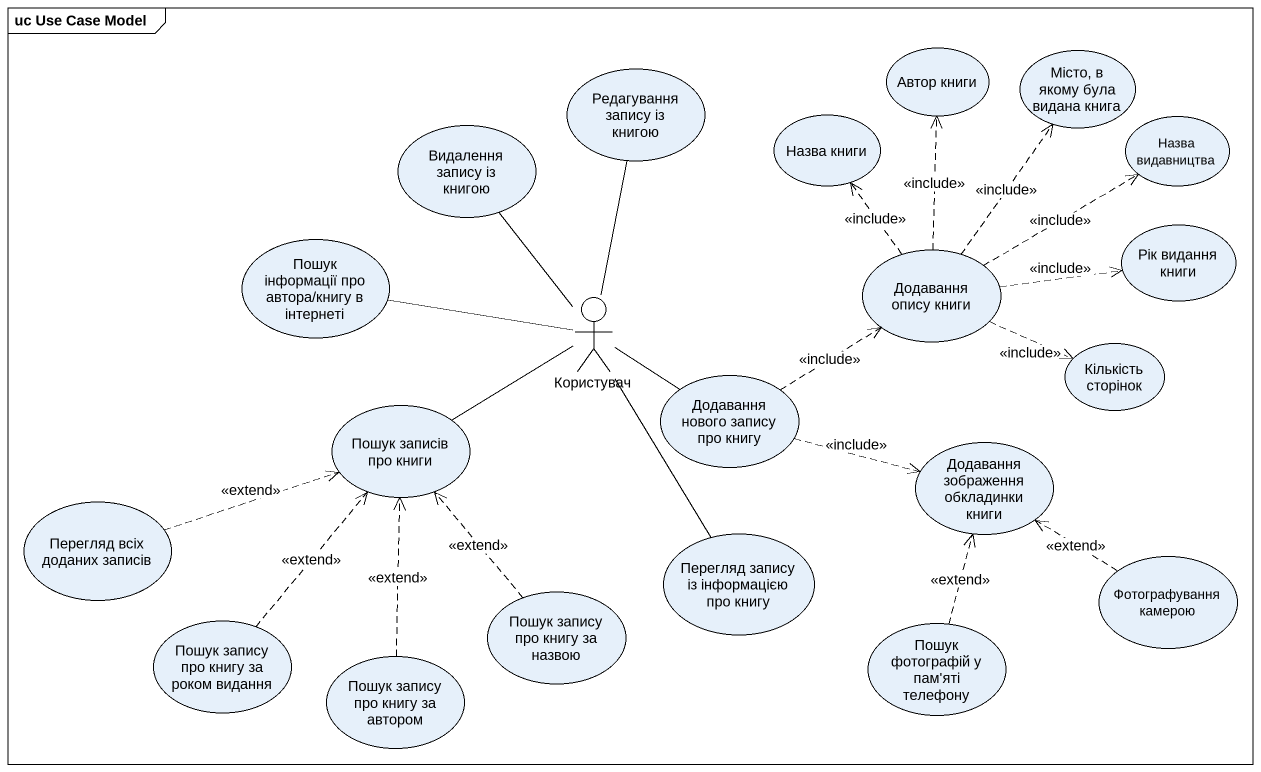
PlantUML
@startuml
mainframe uc Use Case Model
usecase "Автор книги" as Автор_книги
usecase "Місто, в якому була видана книга" as Місто_в_якому_була_видана
usecase "Редагування запису із книгою" as Редагування_запису_із_книгою
usecase "Назва книги" as Назва_книги
usecase "Назва видавництва" as Назва_видавництва
usecase "Видалення запису із книгою" as Видалення_запису_із_книгою
usecase "Пошук інформації про автора/книгу в інтернеті" as Пошук_інформації_про_автора
usecase "Рік видання книги" as Рік_видання_книги
actor Користувач
usecase "Додавання опису книги" as Додавання_опису_книги
usecase "Кількість сторінок" as Кількість_сторінок
usecase "Пошук записів про книги" as Пошук_записів_про_книги
usecase "Додавання нового запису про книгу" as Додавання_нового_запису_про
usecase "Додавання зображення обкладинки книги" as Додавання_зображення
usecase "Перегляд всіх доданих записів" as Перегляд_всіх_доданих
usecase "Перегляд запису із інформацією про книгу" as Перегляд_запису_із
usecase "Пошук запису про книгу за назвою" as Пошук_запису_про_книгу_за
usecase "Фотографування камерою" as Фотографування_камерою
usecase "Пошук запису про книгу за роком видання" as Пошук_запису_про_книгу_за_2
usecase "Пошук запису про книгу за автором" as Пошук_запису_про_книгу_за_3
usecase "Пошук фотографій у пам'яті телефону" as Пошук_фотографій_у_пам_яті
Користувач -up- Редагування_запису_із_книгою
Користувач -up- Видалення_запису_із_книгою
Користувач -left- Пошук_інформації_про_автора
Користувач -left- Пошук_записів_про_книги
Користувач -right- Додавання_нового_запису_про
Користувач -- Перегляд_запису_із
Додавання_опису_книги .up.> Автор_книги : <<include>>
Додавання_опису_книги .up.> Місто_в_якому_була_видана : <<include>>
Додавання_опису_книги .up.> Назва_книги : <<include>>
Додавання_опису_книги .right.> Назва_видавництва : <<include>>
Додавання_опису_книги .right.> Рік_видання_книги : <<include>>
Додавання_опису_книги .right.> Кількість_сторінок : <<include>>
Додавання_нового_запису_про .up.> Додавання_опису_книги : <<include>>
Додавання_нового_запису_про .right.> Додавання_зображення : <<include>>
Перегляд_всіх_доданих .right.> Пошук_записів_про_книги : <<extend>>
Пошук_запису_про_книгу_за .up.> Пошук_записів_про_книги : <<extend>>
Фотографування_камерою .up.> Додавання_зображення : <<extend>>
Пошук_запису_про_книгу_за_2 .up.> Пошук_записів_про_книги : <<extend>>
Пошук_запису_про_книгу_за_3 .up.> Пошук_записів_про_книги : <<extend>>
Пошук_фотографій_у_пам_яті .up.> Додавання_зображення : <<extend>>
@enduml
